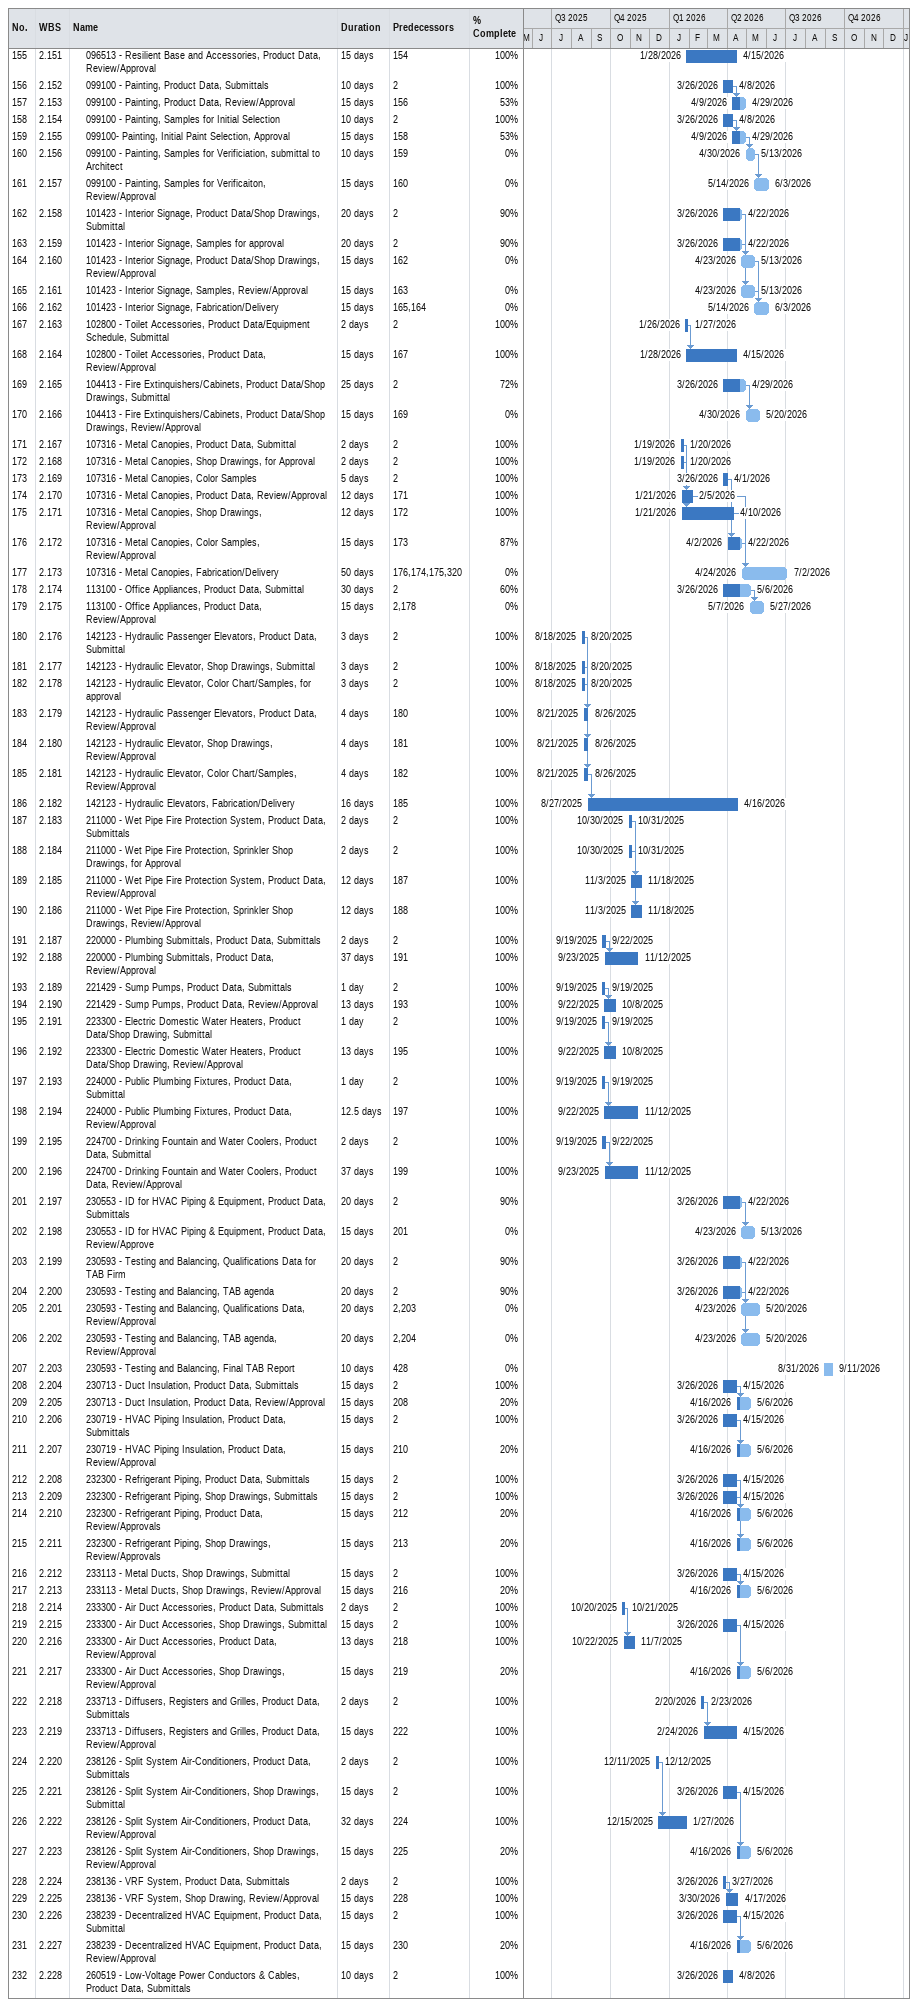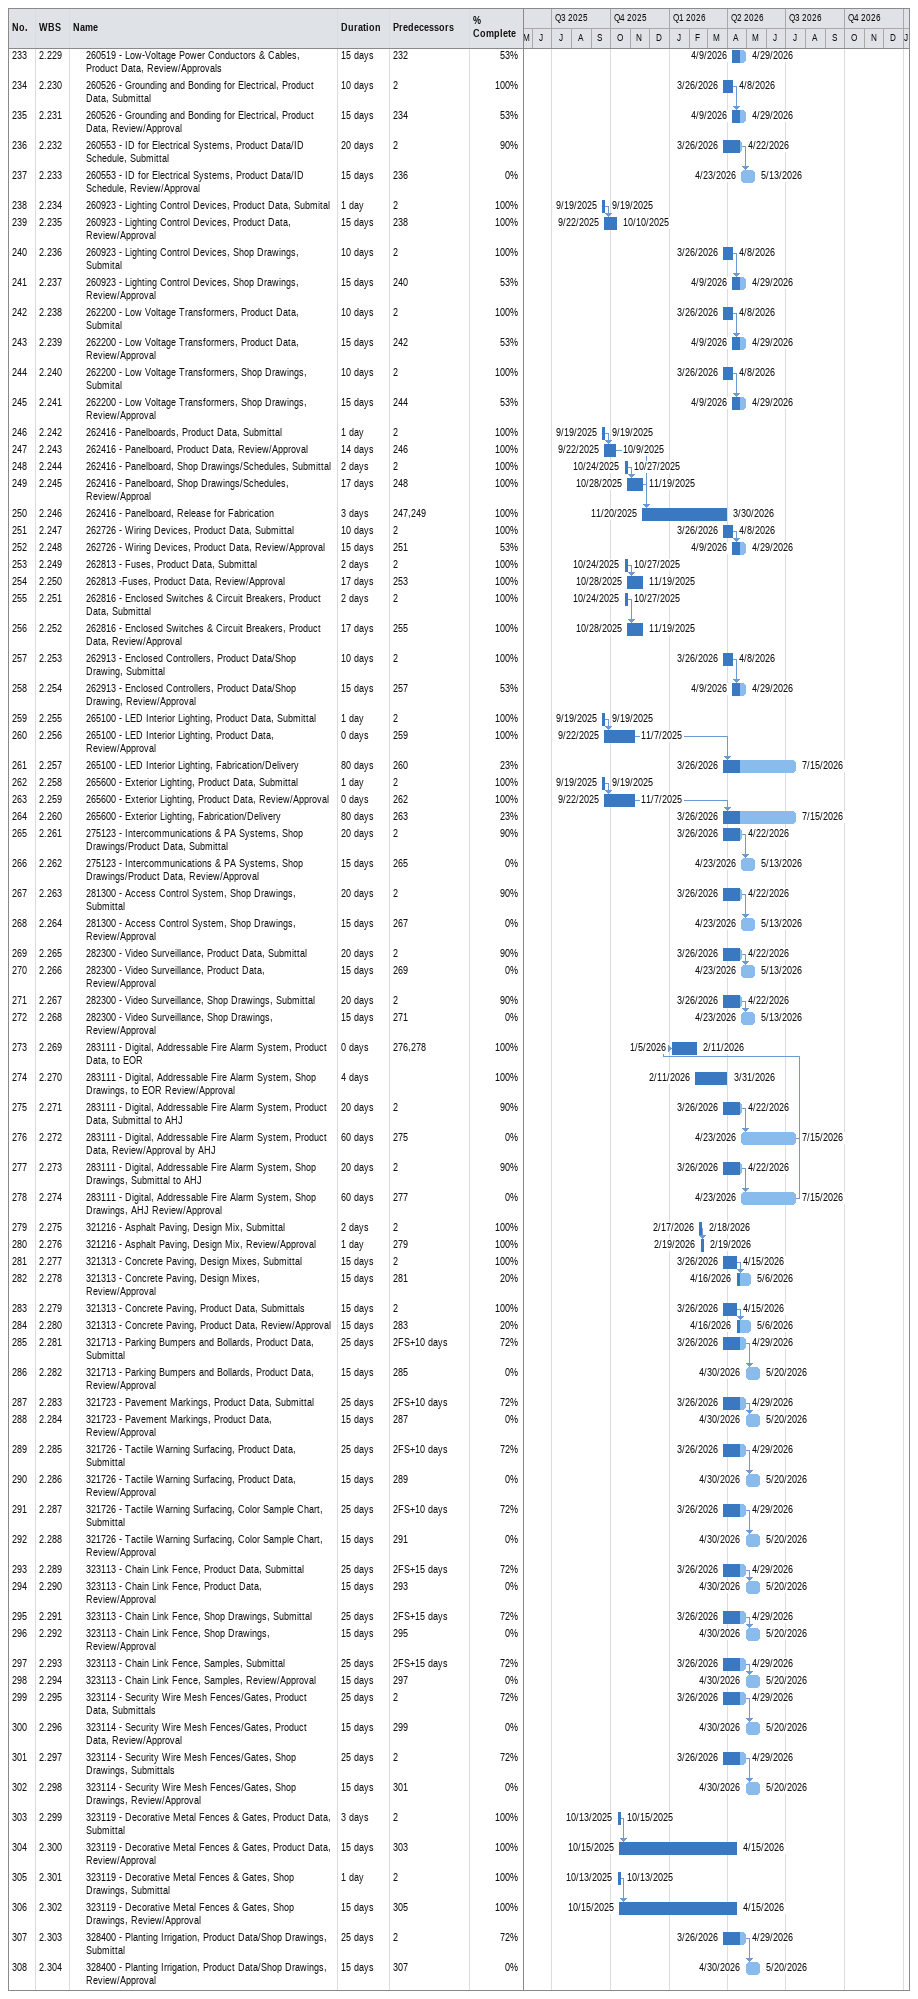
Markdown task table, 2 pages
| ID | WBS | Task | Duration | Start | Finish | Predecessors | % complete |
|---|---|---|---|---|---|---|---|
| 155 | 2.151 | 096513 - Resilient Base and Accessories, Product Data, Review/Approval | 15d | 2026-01-28 | 2026-04-15 | 154 | 100 |
| 156 | 2.152 | 099100 - Painting, Product Data, Submittals | 10d | 2026-03-26 | 2026-04-08 | 2 | 100 |
| 157 | 2.153 | 099100 - Painting, Product Data, Review/Approval | 15d | 2026-04-09 | 2026-04-29 | 156 | 53 |
| 158 | 2.154 | 099100 - Painting, Samples for Initial Selection | 10d | 2026-03-26 | 2026-04-08 | 2 | 100 |
| 159 | 2.155 | 099100- Painting, Initial Paint Selection, Approval | 15d | 2026-04-09 | 2026-04-29 | 158 | 53 |
| 160 | 2.156 | 099100 - Painting, Samples for Verificiation, submittal to Architect | 10d | 2026-04-30 | 2026-05-13 | 159 | 0 |
| 161 | 2.157 | 099100 - Painting, Samples for Verificaiton, Review/Approval | 15d | 2026-05-14 | 2026-06-03 | 160 | 0 |
| 162 | 2.158 | 101423 - Interior Signage, Product Data/Shop Drawings, Submittal | 20d | 2026-03-26 | 2026-04-22 | 2 | 90 |
| 163 | 2.159 | 101423 - Interior Signage, Samples for approval | 20d | 2026-03-26 | 2026-04-22 | 2 | 90 |
| 164 | 2.160 | 101423 - Interior Signage, Product Data/Shop Drawings, Review/Approval | 15d | 2026-04-23 | 2026-05-13 | 162 | 0 |
| 165 | 2.161 | 101423 - Interior Signage, Samples, Review/Approval | 15d | 2026-04-23 | 2026-05-13 | 163 | 0 |
| 166 | 2.162 | 101423 - Interior Signage, Fabrication/Delivery | 15d | 2026-05-14 | 2026-06-03 | 165, 164 | 0 |
| 167 | 2.163 | 102800 - Toilet Accessories, Product Data/Equipment Schedule, Submittal | 2d | 2026-01-26 | 2026-01-27 | 2 | 100 |
| 168 | 2.164 | 102800 - Toilet Accessories, Product Data, Review/Approval | 15d | 2026-01-28 | 2026-04-15 | 167 | 100 |
| 169 | 2.165 | 104413 - Fire Extinquishers/Cabinets, Product Data/Shop Drawings, Submittal | 25d | 2026-03-26 | 2026-04-29 | 2 | 72 |
| 170 | 2.166 | 104413 - Fire Extinquishers/Cabinets, Product Data/Shop Drawings, Review/Approval | 15d | 2026-04-30 | 2026-05-20 | 169 | 0 |
| 171 | 2.167 | 107316 - Metal Canopies, Product Data, Submittal | 2d | 2026-01-19 | 2026-01-20 | 2 | 100 |
| 172 | 2.168 | 107316 - Metal Canopies, Shop Drawings, for Approval | 2d | 2026-01-19 | 2026-01-20 | 2 | 100 |
| 173 | 2.169 | 107316 - Metal Canopies, Color Samples | 5d | 2026-03-26 | 2026-04-01 | 2 | 100 |
| 174 | 2.170 | 107316 - Metal Canopies, Product Data, Review/Approval | 12d | 2026-01-21 | 2026-02-05 | 171 | 100 |
| 175 | 2.171 | 107316 - Metal Canopies, Shop Drawings, Review/Approval | 12d | 2026-01-21 | 2026-04-10 | 172 | 100 |
| 176 | 2.172 | 107316 - Metal Canopies, Color Samples, Review/Approval | 15d | 2026-04-02 | 2026-04-22 | 173 | 87 |
| 177 | 2.173 | 107316 - Metal Canopies, Fabrication/Delivery | 50d | 2026-04-24 | 2026-07-02 | 176, 174, 175, 320 | 0 |
| 178 | 2.174 | 113100 - Office Appliances, Product Data, Submittal | 30d | 2026-03-26 | 2026-05-06 | 2 | 60 |
| 179 | 2.175 | 113100 - Office Appliances, Product Data, Review/Approval | 15d | 2026-05-07 | 2026-05-27 | 2, 178 | 0 |
| 180 | 2.176 | 142123 - Hydraulic Passenger Elevators, Product Data, Submittal | 3d | 2025-08-18 | 2025-08-20 | 2 | 100 |
| 181 | 2.177 | 142123 - Hydraulic Elevator, Shop Drawings, Submittal | 3d | 2025-08-18 | 2025-08-20 | 2 | 100 |
| 182 | 2.178 | 142123 - Hydraulic Elevator, Color Chart/Samples, for approval | 3d | 2025-08-18 | 2025-08-20 | 2 | 100 |
| 183 | 2.179 | 142123 - Hydraulic Passenger Elevators, Product Data, Review/Approval | 4d | 2025-08-21 | 2025-08-26 | 180 | 100 |
| 184 | 2.180 | 142123 - Hydraulic Elevator, Shop Drawings, Review/Approval | 4d | 2025-08-21 | 2025-08-26 | 181 | 100 |
| 185 | 2.181 | 142123 - Hydraulic Elevator, Color Chart/Samples, Review/Approval | 4d | 2025-08-21 | 2025-08-26 | 182 | 100 |
| 186 | 2.182 | 142123 - Hydraulic Elevators, Fabrication/Delivery | 16d | 2025-08-27 | 2026-04-16 | 185 | 100 |
| 187 | 2.183 | 211000 - Wet Pipe Fire Protection System, Product Data, Submittals | 2d | 2025-10-30 | 2025-10-31 | 2 | 100 |
| 188 | 2.184 | 211000 - Wet Pipe Fire Protection, Sprinkler Shop Drawings, for Approval | 2d | 2025-10-30 | 2025-10-31 | 2 | 100 |
| 189 | 2.185 | 211000 - Wet Pipe Fire Protection System, Product Data, Review/Approval | 12d | 2025-11-03 | 2025-11-18 | 187 | 100 |
| 190 | 2.186 | 211000 - Wet Pipe Fire Protection, Sprinkler Shop Drawings, Review/Approval | 12d | 2025-11-03 | 2025-11-18 | 188 | 100 |
| 191 | 2.187 | 220000 - Plumbing Submittals, Product Data, Submittals | 2d | 2025-09-19 | 2025-09-22 | 2 | 100 |
| 192 | 2.188 | 220000 - Plumbing Submittals, Product Data, Review/Approval | 37d | 2025-09-23 | 2025-11-12 | 191 | 100 |
| 193 | 2.189 | 221429 - Sump Pumps, Product Data, Submittals | 1d | 2025-09-19 | 2025-09-19 | 2 | 100 |
| 194 | 2.190 | 221429 - Sump Pumps, Product Data, Review/Approval | 13d | 2025-09-22 | 2025-10-08 | 193 | 100 |
| 195 | 2.191 | 223300 - Electric Domestic Water Heaters, Product Data/Shop Drawing, Submittal | 1d | 2025-09-19 | 2025-09-19 | 2 | 100 |
| 196 | 2.192 | 223300 - Electric Domestic Water Heaters, Product Data/Shop Drawing, Review/Approval | 13d | 2025-09-22 | 2025-10-08 | 195 | 100 |
| 197 | 2.193 | 224000 - Public Plumbing Fixtures, Product Data, Submittal | 1d | 2025-09-19 | 2025-09-19 | 2 | 100 |
| 198 | 2.194 | 224000 - Public Plumbing Fixtures, Product Data, Review/Approval | 12.5d | 2025-09-22 | 2025-11-12 | 197 | 100 |
| 199 | 2.195 | 224700 - Drinking Fountain and Water Coolers, Product Data, Submittal | 2d | 2025-09-19 | 2025-09-22 | 2 | 100 |
| 200 | 2.196 | 224700 - Drinking Fountain and Water Coolers, Product Data, Review/Approval | 37d | 2025-09-23 | 2025-11-12 | 199 | 100 |
| 201 | 2.197 | 230553 - ID for HVAC Piping & Equipment, Product Data, Submittals | 20d | 2026-03-26 | 2026-04-22 | 2 | 90 |
| 202 | 2.198 | 230553 - ID for HVAC Piping & Equipment, Product Data, Review/Approve | 15d | 2026-04-23 | 2026-05-13 | 201 | 0 |
| 203 | 2.199 | 230593 - Testing and Balancing, Qualifications Data for TAB Firm | 20d | 2026-03-26 | 2026-04-22 | 2 | 90 |
| 204 | 2.200 | 230593 - Testing and Balancing, TAB agenda | 20d | 2026-03-26 | 2026-04-22 | 2 | 90 |
| 205 | 2.201 | 230593 - Testing and Balancing, Qualifications Data, Review/Approval | 20d | 2026-04-23 | 2026-05-20 | 2, 203 | 0 |
| 206 | 2.202 | 230593 - Testing and Balancing, TAB agenda, Review/Approval | 20d | 2026-04-23 | 2026-05-20 | 2, 204 | 0 |
| 207 | 2.203 | 230593 - Testing and Balancing, Final TAB Report | 10d | 2026-08-31 | 2026-09-11 | 428 | 0 |
| 208 | 2.204 | 230713 - Duct Insulation, Product Data, Submittals | 15d | 2026-03-26 | 2026-04-15 | 2 | 100 |
| 209 | 2.205 | 230713 - Duct Insulation, Product Data, Review/Approval | 15d | 2026-04-16 | 2026-05-06 | 208 | 20 |
| 210 | 2.206 | 230719 - HVAC Piping Insulation, Product Data, Submittals | 15d | 2026-03-26 | 2026-04-15 | 2 | 100 |
| 211 | 2.207 | 230719 - HVAC Piping Insulation, Product Data, Review/Approval | 15d | 2026-04-16 | 2026-05-06 | 210 | 20 |
| 212 | 2.208 | 232300 - Refrigerant Piping, Product Data, Submittals | 15d | 2026-03-26 | 2026-04-15 | 2 | 100 |
| 213 | 2.209 | 232300 - Refrigerant Piping, Shop Drawings, Submittals | 15d | 2026-03-26 | 2026-04-15 | 2 | 100 |
| 214 | 2.210 | 232300 - Refrigerant Piping, Product Data, Review/Approvals | 15d | 2026-04-16 | 2026-05-06 | 212 | 20 |
| 215 | 2.211 | 232300 - Refrigerant Piping, Shop Drawings, Review/Approvals | 15d | 2026-04-16 | 2026-05-06 | 213 | 20 |
| 216 | 2.212 | 233113 - Metal Ducts, Shop Drawings, Submittal | 15d | 2026-03-26 | 2026-04-15 | 2 | 100 |
| 217 | 2.213 | 233113 - Metal Ducts, Shop Drawings, Review/Approval | 15d | 2026-04-16 | 2026-05-06 | 216 | 20 |
| 218 | 2.214 | 233300 - Air Duct Accessories, Product Data, Submittals | 2d | 2025-10-20 | 2025-10-21 | 2 | 100 |
| 219 | 2.215 | 233300 - Air Duct Accessories, Shop Drawings, Submittal | 15d | 2026-03-26 | 2026-04-15 | 2 | 100 |
| 220 | 2.216 | 233300 - Air Duct Accessories, Product Data, Review/Approval | 13d | 2025-10-22 | 2025-11-07 | 218 | 100 |
| 221 | 2.217 | 233300 - Air Duct Accessories, Shop Drawings, Review/Approval | 15d | 2026-04-16 | 2026-05-06 | 219 | 20 |
| 222 | 2.218 | 233713 - Diffusers, Registers and Grilles, Product Data, Submittals | 2d | 2026-02-20 | 2026-02-23 | 2 | 100 |
| 223 | 2.219 | 233713 - Diffusers, Registers and Grilles, Product Data, Review/Approval | 15d | 2026-02-24 | 2026-04-15 | 222 | 100 |
| 224 | 2.220 | 238126 - Split System Air-Conditioners, Product Data, Submittals | 2d | 2025-12-11 | 2025-12-12 | 2 | 100 |
| 225 | 2.221 | 238126 - Split System Air-Conditioners, Shop Drawings, Submittal | 15d | 2026-03-26 | 2026-04-15 | 2 | 100 |
| 226 | 2.222 | 238126 - Split System Air-Conditioners, Product Data, Review/Approval | 32d | 2025-12-15 | 2026-01-27 | 224 | 100 |
| 227 | 2.223 | 238126 - Split System Air-Conditioners, Shop Drawings, Review/Approval | 15d | 2026-04-16 | 2026-05-06 | 225 | 20 |
| 228 | 2.224 | 238136 - VRF System, Product Data, Submittals | 2d | 2026-03-26 | 2026-03-27 | 2 | 100 |
| 229 | 2.225 | 238136 - VRF System, Shop Drawing, Review/Approval | 15d | 2026-03-30 | 2026-04-17 | 228 | 100 |
| 230 | 2.226 | 238239 - Decentralized HVAC Equipment, Product Data, Submittal | 15d | 2026-03-26 | 2026-04-15 | 2 | 100 |
| 231 | 2.227 | 238239 - Decentralized HVAC Equipment, Product Data, Review/Approval | 15d | 2026-04-16 | 2026-05-06 | 230 | 20 |
| 232 | 2.228 | 260519 - Low-Voltage Power Conductors & Cables, Product Data, Submittals | 10d | 2026-03-26 | 2026-04-08 | 2 | 100 |
| 233 | 2.229 | 260519 - Low-Voltage Power Conductors & Cables, Product Data, Review/Approvals | 15d | 2026-04-09 | 2026-04-29 | 232 | 53 |
| 234 | 2.230 | 260526 - Grounding and Bonding for Electrical, Product Data, Submittal | 10d | 2026-03-26 | 2026-04-08 | 2 | 100 |
| 235 | 2.231 | 260526 - Grounding and Bonding for Electrical, Product Data, Review/Approval | 15d | 2026-04-09 | 2026-04-29 | 234 | 53 |
| 236 | 2.232 | 260553 - ID for Electrical Systems, Product Data/ID Schedule, Submittal | 20d | 2026-03-26 | 2026-04-22 | 2 | 90 |
| 237 | 2.233 | 260553 - ID for Electrical Systems, Product Data/ID Schedule, Review/Approval | 15d | 2026-04-23 | 2026-05-13 | 236 | 0 |
| 238 | 2.234 | 260923 - Lighting Control Devices, Product Data, Submital | 1d | 2025-09-19 | 2025-09-19 | 2 | 100 |
| 239 | 2.235 | 260923 - Lighting Control Devices, Product Data, Review/Approval | 15d | 2025-09-22 | 2025-10-10 | 238 | 100 |
| 240 | 2.236 | 260923 - Lighting Control Devices, Shop Drawings, Submital | 10d | 2026-03-26 | 2026-04-08 | 2 | 100 |
| 241 | 2.237 | 260923 - Lighting Control Devices, Shop Drawings, Review/Approval | 15d | 2026-04-09 | 2026-04-29 | 240 | 53 |
| 242 | 2.238 | 262200 - Low Voltage Transformers, Product Data, Submital | 10d | 2026-03-26 | 2026-04-08 | 2 | 100 |
| 243 | 2.239 | 262200 - Low Voltage Transformers, Product Data, Review/Approval | 15d | 2026-04-09 | 2026-04-29 | 242 | 53 |
| 244 | 2.240 | 262200 - Low Voltage Transformers, Shop Drawings, Submital | 10d | 2026-03-26 | 2026-04-08 | 2 | 100 |
| 245 | 2.241 | 262200 - Low Voltage Transformers, Shop Drawings, Review/Approval | 15d | 2026-04-09 | 2026-04-29 | 244 | 53 |
| 246 | 2.242 | 262416 - Panelboards, Product Data, Submittal | 1d | 2025-09-19 | 2025-09-19 | 2 | 100 |
| 247 | 2.243 | 262416 - Panelboard, Product Data, Review/Approval | 14d | 2025-09-22 | 2025-10-09 | 246 | 100 |
| 248 | 2.244 | 262416 - Panelboard, Shop Drawings/Schedules, Submittal | 2d | 2025-10-24 | 2025-10-27 | 2 | 100 |
| 249 | 2.245 | 262416 - Panelboard, Shop Drawings/Schedules, Review/Approal | 17d | 2025-10-28 | 2025-11-19 | 248 | 100 |
| 250 | 2.246 | 262416 - Panelboard, Release for Fabrication | 3d | 2025-11-20 | 2026-03-30 | 247, 249 | 100 |
| 251 | 2.247 | 262726 - Wiring Devices, Product Data, Submittal | 10d | 2026-03-26 | 2026-04-08 | 2 | 100 |
| 252 | 2.248 | 262726 - Wiring Devices, Product Data, Review/Approval | 15d | 2026-04-09 | 2026-04-29 | 251 | 53 |
| 253 | 2.249 | 262813 - Fuses, Product Data, Submittal | 2d | 2025-10-24 | 2025-10-27 | 2 | 100 |
| 254 | 2.250 | 262813 -Fuses, Product Data, Review/Approval | 17d | 2025-10-28 | 2025-11-19 | 253 | 100 |
| 255 | 2.251 | 262816 - Enclosed Switches & Circuit Breakers, Product Data, Submittal | 2d | 2025-10-24 | 2025-10-27 | 2 | 100 |
| 256 | 2.252 | 262816 - Enclosed Switches & Circuit Breakers, Product Data, Review/Approval | 17d | 2025-10-28 | 2025-11-19 | 255 | 100 |
| 257 | 2.253 | 262913 - Enclosed Controllers, Product Data/Shop Drawing, Submittal | 10d | 2026-03-26 | 2026-04-08 | 2 | 100 |
| 258 | 2.254 | 262913 - Enclosed Controllers, Product Data/Shop Drawing, Review/Approval | 15d | 2026-04-09 | 2026-04-29 | 257 | 53 |
| 259 | 2.255 | 265100 - LED Interior Lighting, Product Data, Submittal | 1d | 2025-09-19 | 2025-09-19 | 2 | 100 |
| 260 | 2.256 | 265100 - LED Interior Lighting, Product Data, Review/Approval | 0d | 2025-09-22 | 2025-11-07 | 259 | 100 |
| 261 | 2.257 | 265100 - LED Interior Lighting, Fabrication/Delivery | 80d | 2026-03-26 | 2026-07-15 | 260 | 23 |
| 262 | 2.258 | 265600 - Exterior Lighting, Product Data, Submittal | 1d | 2025-09-19 | 2025-09-19 | 2 | 100 |
| 263 | 2.259 | 265600 - Exterior Lighting, Product Data, Review/Approval | 0d | 2025-09-22 | 2025-11-07 | 262 | 100 |
| 264 | 2.260 | 265600 - Exterior Lighting, Fabrication/Delivery | 80d | 2026-03-26 | 2026-07-15 | 263 | 23 |
| 265 | 2.261 | 275123 - Intercommunications & PA Systems, Shop Drawings/Product Data, Submittal | 20d | 2026-03-26 | 2026-04-22 | 2 | 90 |
| 266 | 2.262 | 275123 - Intercommunications & PA Systems, Shop Drawings/Product Data, Review/Approval | 15d | 2026-04-23 | 2026-05-13 | 265 | 0 |
| 267 | 2.263 | 281300 - Access Control System, Shop Drawings, Submittal | 20d | 2026-03-26 | 2026-04-22 | 2 | 90 |
| 268 | 2.264 | 281300 - Access Control System, Shop Drawings, Review/Approval | 15d | 2026-04-23 | 2026-05-13 | 267 | 0 |
| 269 | 2.265 | 282300 - Video Surveillance, Product Data, Submittal | 20d | 2026-03-26 | 2026-04-22 | 2 | 90 |
| 270 | 2.266 | 282300 - Video Surveillance, Product Data, Review/Approval | 15d | 2026-04-23 | 2026-05-13 | 269 | 0 |
| 271 | 2.267 | 282300 - Video Surveillance, Shop Drawings, Submittal | 20d | 2026-03-26 | 2026-04-22 | 2 | 90 |
| 272 | 2.268 | 282300 - Video Surveillance, Shop Drawings, Review/Approval | 15d | 2026-04-23 | 2026-05-13 | 271 | 0 |
| 273 | 2.269 | 283111 - Digital, Addressable Fire Alarm System, Product Data, to EOR | 0d | 2026-01-05 | 2026-02-11 | 276, 278 | 100 |
| 274 | 2.270 | 283111 - Digital, Addressable Fire Alarm System, Shop Drawings, to EOR Review/Approval | 4d | 2026-02-11 | 2026-03-31 |  | 100 |
| 275 | 2.271 | 283111 - Digital, Addressable Fire Alarm System, Product Data, Submittal to AHJ | 20d | 2026-03-26 | 2026-04-22 | 2 | 90 |
| 276 | 2.272 | 283111 - Digital, Addressable Fire Alarm System, Product Data, Review/Approval by AHJ | 60d | 2026-04-23 | 2026-07-15 | 275 | 0 |
| 277 | 2.273 | 283111 - Digital, Addressable Fire Alarm System, Shop Drawings, Submittal to AHJ | 20d | 2026-03-26 | 2026-04-22 | 2 | 90 |
| 278 | 2.274 | 283111 - Digital, Addressable Fire Alarm System, Shop Drawings, AHJ Review/Approval | 60d | 2026-04-23 | 2026-07-15 | 277 | 0 |
| 279 | 2.275 | 321216 - Asphalt Paving, Design Mix, Submittal | 2d | 2026-02-17 | 2026-02-18 | 2 | 100 |
| 280 | 2.276 | 321216 - Asphalt Paving, Design Mix, Review/Approval | 1d | 2026-02-19 | 2026-02-19 | 279 | 100 |
| 281 | 2.277 | 321313 - Concrete Paving, Design Mixes, Submittal | 15d | 2026-03-26 | 2026-04-15 | 2 | 100 |
| 282 | 2.278 | 321313 - Concrete Paving, Design Mixes, Review/Approval | 15d | 2026-04-16 | 2026-05-06 | 281 | 20 |
| 283 | 2.279 | 321313 - Concrete Paving, Product Data, Submittals | 15d | 2026-03-26 | 2026-04-15 | 2 | 100 |
| 284 | 2.280 | 321313 - Concrete Paving, Product Data, Review/Approval | 15d | 2026-04-16 | 2026-05-06 | 283 | 20 |
| 285 | 2.281 | 321713 - Parking Bumpers and Bollards, Product Data, Submittal | 25d | 2026-03-26 | 2026-04-29 | 2FS+10d | 72 |
| 286 | 2.282 | 321713 - Parking Bumpers and Bollards, Product Data, Review/Approval | 15d | 2026-04-30 | 2026-05-20 | 285 | 0 |
| 287 | 2.283 | 321723 - Pavement Markings, Product Data, Submittal | 25d | 2026-03-26 | 2026-04-29 | 2FS+10d | 72 |
| 288 | 2.284 | 321723 - Pavement Markings, Product Data, Review/Approval | 15d | 2026-04-30 | 2026-05-20 | 287 | 0 |
| 289 | 2.285 | 321726 - Tactile Warning Surfacing, Product Data, Submittal | 25d | 2026-03-26 | 2026-04-29 | 2FS+10d | 72 |
| 290 | 2.286 | 321726 - Tactile Warning Surfacing, Product Data, Review/Approval | 15d | 2026-04-30 | 2026-05-20 | 289 | 0 |
| 291 | 2.287 | 321726 - Tactile Warning Surfacing, Color Sample Chart, Submittal | 25d | 2026-03-26 | 2026-04-29 | 2FS+10d | 72 |
| 292 | 2.288 | 321726 - Tactile Warning Surfacing, Color Sample Chart, Review/Approval | 15d | 2026-04-30 | 2026-05-20 | 291 | 0 |
| 293 | 2.289 | 323113 - Chain Link Fence, Product Data, Submittal | 25d | 2026-03-26 | 2026-04-29 | 2FS+15d | 72 |
| 294 | 2.290 | 323113 - Chain Link Fence, Product Data, Review/Approval | 15d | 2026-04-30 | 2026-05-20 | 293 | 0 |
| 295 | 2.291 | 323113 - Chain Link Fence, Shop Drawings, Submittal | 25d | 2026-03-26 | 2026-04-29 | 2FS+15d | 72 |
| 296 | 2.292 | 323113 - Chain Link Fence, Shop Drawings, Review/Approval | 15d | 2026-04-30 | 2026-05-20 | 295 | 0 |
| 297 | 2.293 | 323113 - Chain Link Fence, Samples, Submittal | 25d | 2026-03-26 | 2026-04-29 | 2FS+15d | 72 |
| 298 | 2.294 | 323113 - Chain Link Fence, Samples, Review/Approval | 15d | 2026-04-30 | 2026-05-20 | 297 | 0 |
| 299 | 2.295 | 323114 - Security Wire Mesh Fences/Gates, Product Data, Submittals | 25d | 2026-03-26 | 2026-04-29 | 2 | 72 |
| 300 | 2.296 | 323114 - Security Wire Mesh Fences/Gates, Product Data, Review/Approval | 15d | 2026-04-30 | 2026-05-20 | 299 | 0 |
| 301 | 2.297 | 323114 - Security Wire Mesh Fences/Gates, Shop Drawings, Submittals | 25d | 2026-03-26 | 2026-04-29 | 2 | 72 |
| 302 | 2.298 | 323114 - Security Wire Mesh Fences/Gates, Shop Drawings, Review/Approval | 15d | 2026-04-30 | 2026-05-20 | 301 | 0 |
| 303 | 2.299 | 323119 - Decorative Metal Fences & Gates, Product Data, Submittal | 3d | 2025-10-13 | 2025-10-15 | 2 | 100 |
| 304 | 2.300 | 323119 - Decorative Metal Fences & Gates, Product Data, Review/Approval | 15d | 2025-10-15 | 2026-04-15 | 303 | 100 |
| 305 | 2.301 | 323119 - Decorative Metal Fences & Gates, Shop Drawings, Submittal | 1d | 2025-10-13 | 2025-10-13 | 2 | 100 |
| 306 | 2.302 | 323119 - Decorative Metal Fences & Gates, Shop Drawings, Review/Approval | 15d | 2025-10-15 | 2026-04-15 | 305 | 100 |
| 307 | 2.303 | 328400 - Planting Irrigation, Product Data/Shop Drawings, Submittal | 25d | 2026-03-26 | 2026-04-29 | 2 | 72 |
| 308 | 2.304 | 328400 - Planting Irrigation, Product Data/Shop Drawings, Review/Approval | 15d | 2026-04-30 | 2026-05-20 | 307 | 0 |
